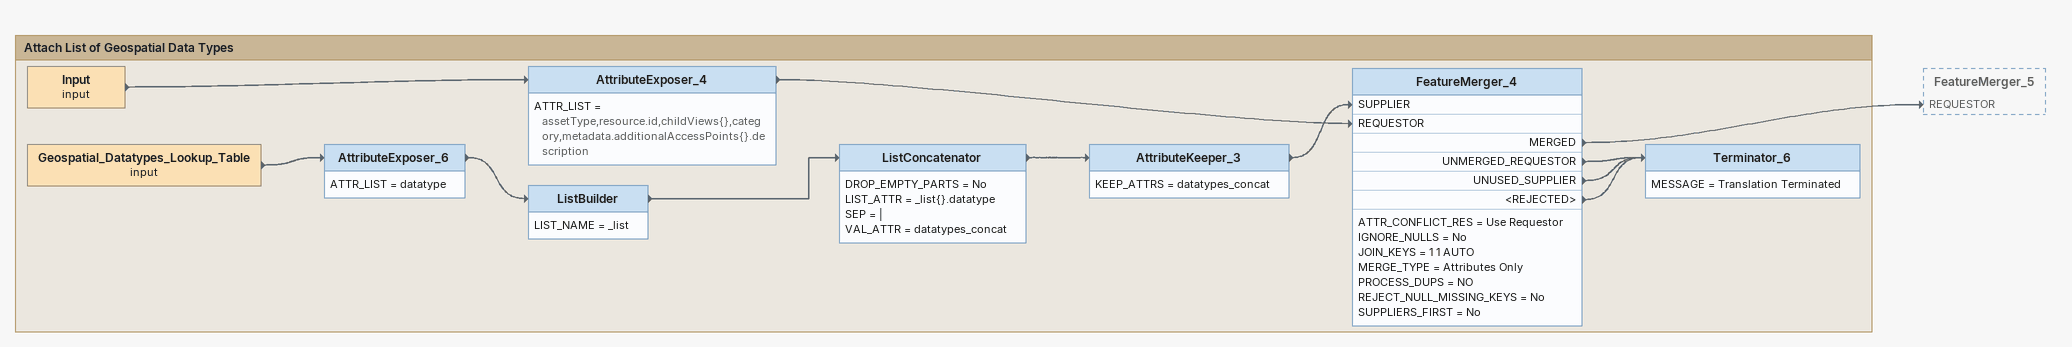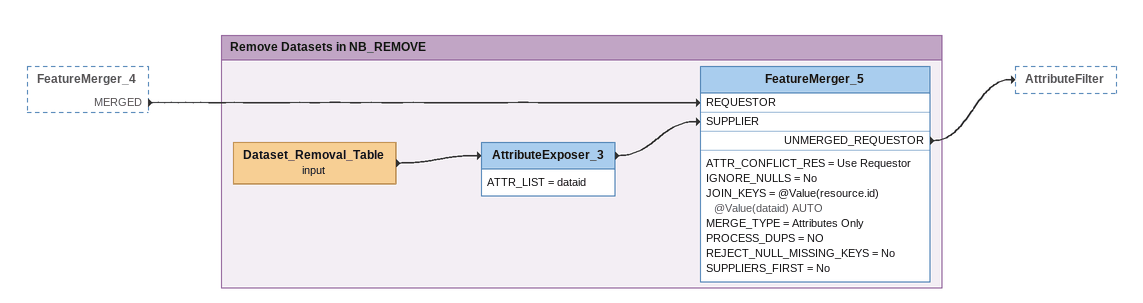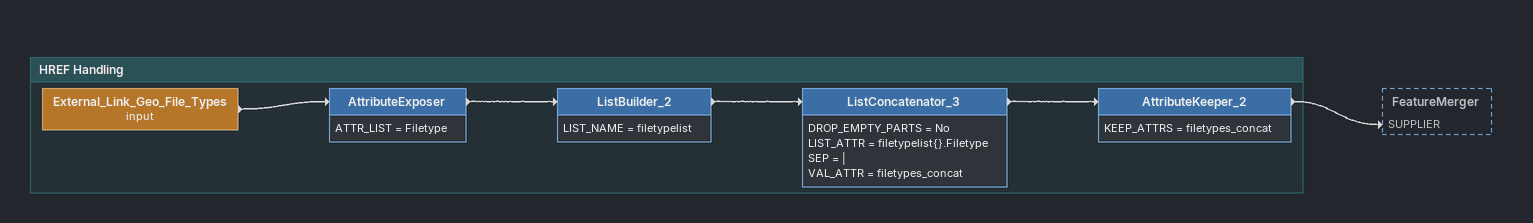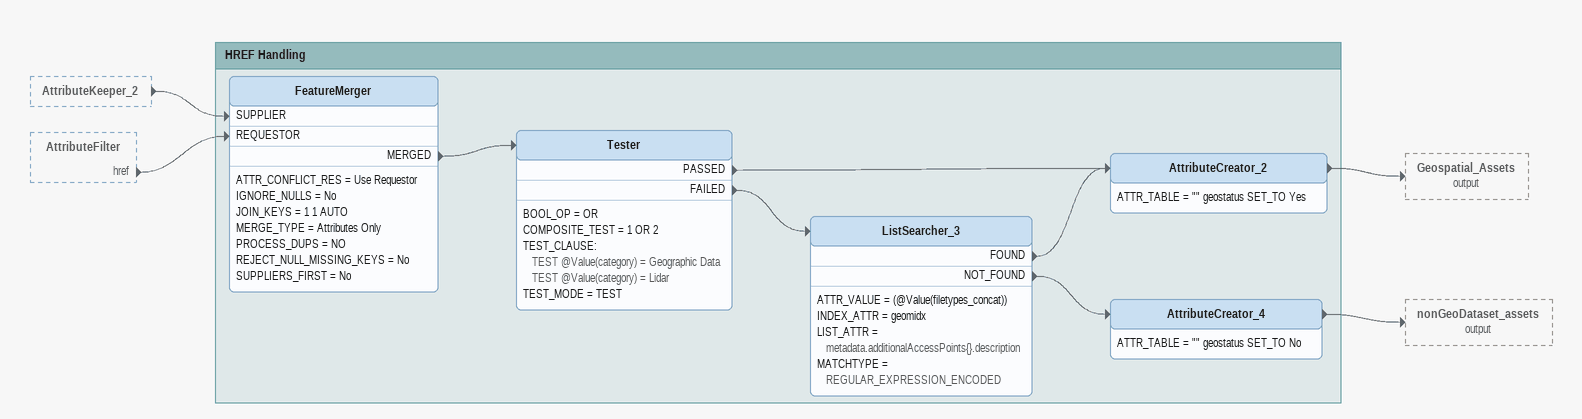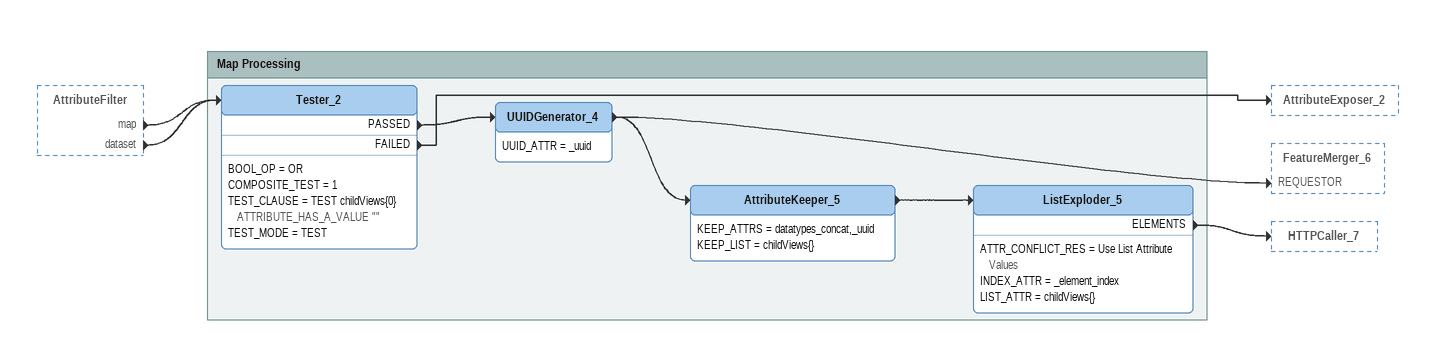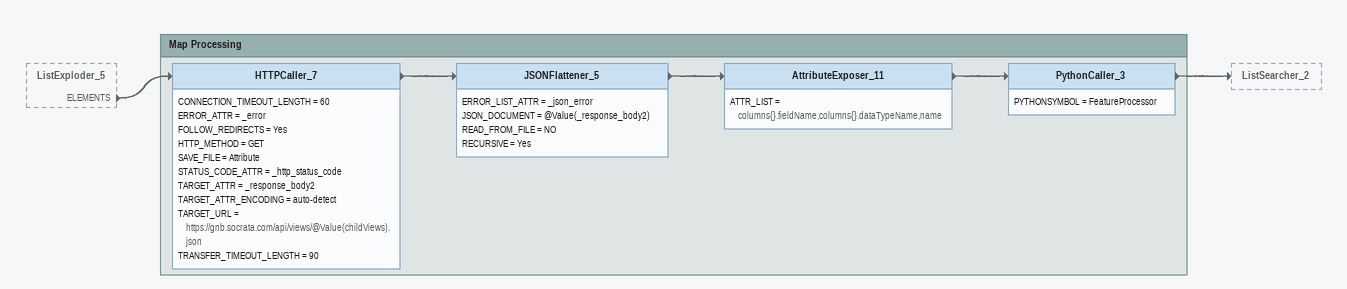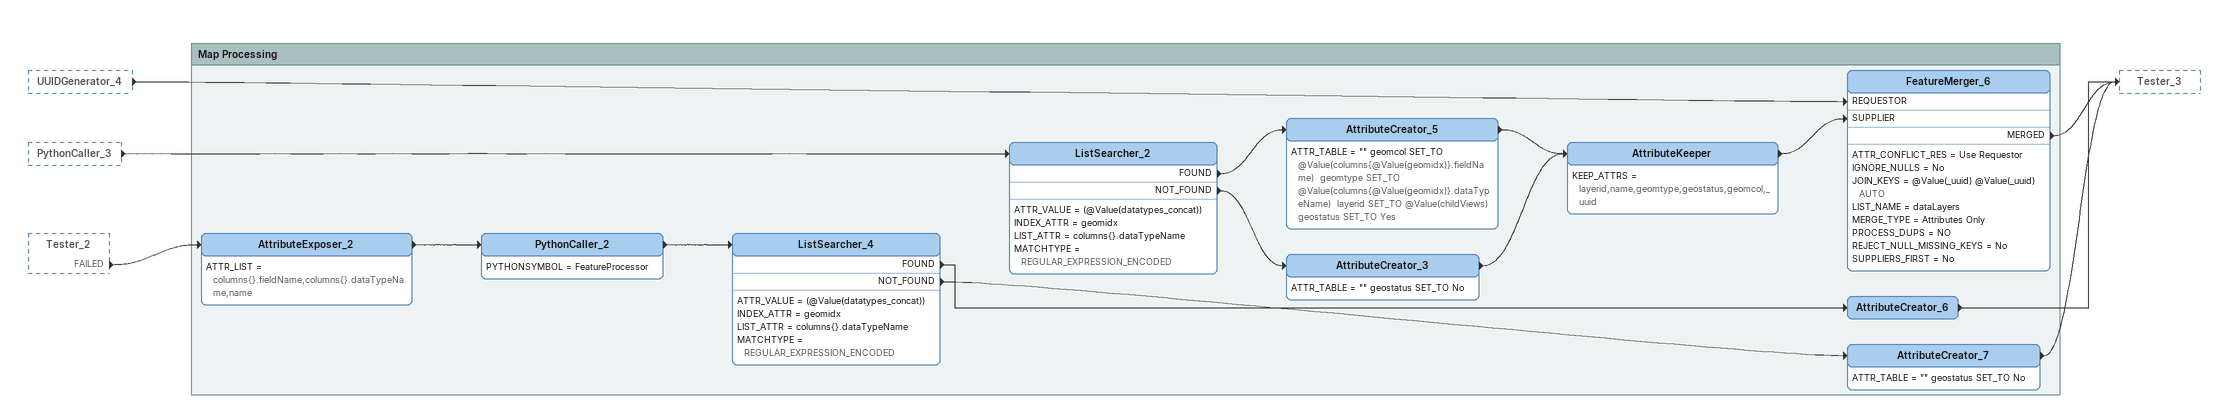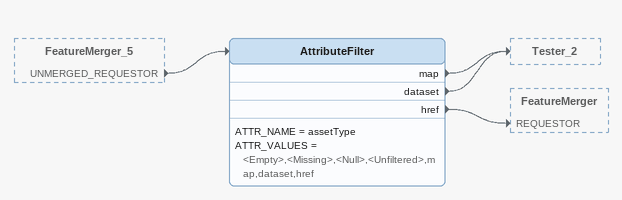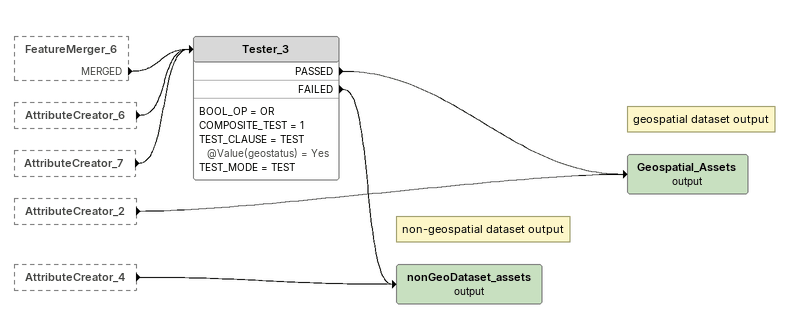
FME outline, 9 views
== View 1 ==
Bookmark: Attach List of Geospatial Data Types
Geospatial_Datatypes_Lookup_Table (input)
    -> AttributeExposer_6
AttributeExposer_6
    ATTR_LIST = datatype
    -> ListBuilder
ListBuilder
    LIST_NAME = _list
    -> ListConcatenator
ListConcatenator
    DROP_EMPTY_PARTS = No
    LIST_ATTR = _list{}.datatype
    SEP = |
    VAL_ATTR = datatypes_concat
    -> AttributeKeeper_3
AttributeKeeper_3
    KEEP_ATTRS = datatypes_concat
    -> FeatureMerger_4 [SUPPLIER]
Input (input)
    -> AttributeExposer_4
AttributeExposer_4
    ATTR_LIST = assetType,resource.id,childViews{},category,metadata.additionalAccessPoints{}.description
    -> FeatureMerger_4 [REQUESTOR]
FeatureMerger_4
    ATTR_CONFLICT_RES = Use Requestor
    IGNORE_NULLS = No
    JOIN_KEYS = 1 1 AUTO
    MERGE_TYPE = Attributes Only
    PROCESS_DUPS = NO
    REJECT_NULL_MISSING_KEYS = No
    SUPPLIERS_FIRST = No
    MERGED -> FeatureMerger_5 [REQUESTOR]
    UNMERGED_REQUESTOR -> Terminator_6
    UNUSED_SUPPLIER -> Terminator_6
    <REJECTED> -> Terminator_6
Terminator_6
    MESSAGE = Translation Terminated

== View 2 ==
FeatureMerger_4 [outside]
    MERGED -> FeatureMerger_5 [REQUESTOR]

Bookmark: Remove Datasets in NB_REMOVE
Dataset_Removal_Table (input)
    -> AttributeExposer_3
AttributeExposer_3
    ATTR_LIST = dataid
    -> FeatureMerger_5 [SUPPLIER]
FeatureMerger_5
    ATTR_CONFLICT_RES = Use Requestor
    IGNORE_NULLS = No
    JOIN_KEYS = @Value(resource.id) @Value(dataid) AUTO
    MERGE_TYPE = Attributes Only
    PROCESS_DUPS = NO
    REJECT_NULL_MISSING_KEYS = No
    SUPPLIERS_FIRST = No
    UNMERGED_REQUESTOR -> AttributeFilter

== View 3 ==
Bookmark: HREF Handling
External_Link_Geo_File_Types (input)
    -> AttributeExposer
AttributeExposer
    ATTR_LIST = Filetype
    -> ListBuilder_2
ListBuilder_2
    LIST_NAME = filetypelist
    -> ListConcatenator_3
ListConcatenator_3
    DROP_EMPTY_PARTS = No
    LIST_ATTR = filetypelist{}.Filetype
    SEP = |
    VAL_ATTR = filetypes_concat
    -> AttributeKeeper_2
AttributeKeeper_2
    KEEP_ATTRS = filetypes_concat
    -> FeatureMerger [SUPPLIER]

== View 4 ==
AttributeKeeper_2 [outside]
    -> FeatureMerger [SUPPLIER]
AttributeFilter [outside]
    href -> FeatureMerger [REQUESTOR]

Bookmark: HREF Handling
FeatureMerger
    ATTR_CONFLICT_RES = Use Requestor
    IGNORE_NULLS = No
    JOIN_KEYS = 1 1 AUTO
    MERGE_TYPE = Attributes Only
    PROCESS_DUPS = NO
    REJECT_NULL_MISSING_KEYS = No
    SUPPLIERS_FIRST = No
    MERGED -> Tester
Tester
    BOOL_OP = OR
    COMPOSITE_TEST = 1 OR 2
    TEST_CLAUSE:
      TEST @Value(category) = Geographic Data
      TEST @Value(category) = Lidar
    TEST_MODE = TEST
    PASSED -> AttributeCreator_2
    FAILED -> ListSearcher_3
ListSearcher_3
    ATTR_VALUE = (@Value(filetypes_concat))
    INDEX_ATTR = geomidx
    LIST_ATTR = metadata.additionalAccessPoints{}.description
    MATCHTYPE = REGULAR_EXPRESSION_ENCODED
    FOUND -> AttributeCreator_2
    NOT_FOUND -> AttributeCreator_4
AttributeCreator_2
    ATTR_TABLE = "" geostatus SET_TO Yes
    -> Geospatial_Assets (output)
AttributeCreator_4
    ATTR_TABLE = "" geostatus SET_TO No
    -> nonGeoDataset_assets (output)

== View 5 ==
AttributeFilter [outside]
    map -> Tester_2
    dataset -> Tester_2

Bookmark: Map Processing
Tester_2
    BOOL_OP = OR
    COMPOSITE_TEST = 1
    TEST_CLAUSE = TEST childViews{0} ATTRIBUTE_HAS_A_VALUE ""
    TEST_MODE = TEST
    PASSED -> UUIDGenerator_4
    FAILED -> AttributeExposer_2
UUIDGenerator_4
    UUID_ATTR = _uuid
    -> AttributeKeeper_5
    -> FeatureMerger_6 [REQUESTOR]
AttributeKeeper_5
    KEEP_ATTRS = datatypes_concat,_uuid
    KEEP_LIST = childViews{}
    -> ListExploder_5
ListExploder_5
    ATTR_CONFLICT_RES = Use List Attribute Values
    INDEX_ATTR = _element_index
    LIST_ATTR = childViews{}
    ELEMENTS -> HTTPCaller_7

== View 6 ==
ListExploder_5 [outside]
    ELEMENTS -> HTTPCaller_7

Bookmark: Map Processing
HTTPCaller_7
    CONNECTION_TIMEOUT_LENGTH = 60
    ERROR_ATTR = _error
    FOLLOW_REDIRECTS = Yes
    HTTP_METHOD = GET
    SAVE_FILE = Attribute
    STATUS_CODE_ATTR = _http_status_code
    TARGET_ATTR = _response_body2
    TARGET_ATTR_ENCODING = auto-detect
    TARGET_URL = https://gnb.socrata.com/api/views/@Value(childViews).json
    TRANSFER_TIMEOUT_LENGTH = 90
    -> JSONFlattener_5
JSONFlattener_5
    ERROR_LIST_ATTR = _json_error
    JSON_DOCUMENT = @Value(_response_body2)
    READ_FROM_FILE = NO
    RECURSIVE = Yes
    -> AttributeExposer_11
AttributeExposer_11
    ATTR_LIST = columns{}.fieldName,columns{}.dataTypeName,name
    -> PythonCaller_3
PythonCaller_3
    PYTHONSYMBOL = FeatureProcessor
    -> ListSearcher_2

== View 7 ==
UUIDGenerator_4 [outside]
    -> FeatureMerger_6 [REQUESTOR]
PythonCaller_3 [outside]
    -> ListSearcher_2
Tester_2 [outside]
    FAILED -> AttributeExposer_2

Bookmark: Map Processing
ListSearcher_2
    ATTR_VALUE = (@Value(datatypes_concat))
    INDEX_ATTR = geomidx
    LIST_ATTR = columns{}.dataTypeName
    MATCHTYPE = REGULAR_EXPRESSION_ENCODED
    FOUND -> AttributeCreator_5
    NOT_FOUND -> AttributeCreator_3
AttributeCreator_5
    ATTR_TABLE = "" geomcol SET_TO @Value(columns{@Value(geomidx)}.fieldName)  geomtype SET_TO @Value(columns{@Value(geomidx)}.dataTypeName)  layerid SET_TO @Value(childViews)  geostatus SET_TO Yes
    -> AttributeKeeper
AttributeCreator_3
    ATTR_TABLE = "" geostatus SET_TO No
    -> AttributeKeeper
AttributeKeeper
    KEEP_ATTRS = layerid,name,geomtype,geostatus,geomcol,_uuid
    -> FeatureMerger_6 [SUPPLIER]
FeatureMerger_6
    ATTR_CONFLICT_RES = Use Requestor
    IGNORE_NULLS = No
    JOIN_KEYS = @Value(_uuid) @Value(_uuid) AUTO
    LIST_NAME = dataLayers
    MERGE_TYPE = Attributes Only
    PROCESS_DUPS = NO
    REJECT_NULL_MISSING_KEYS = No
    SUPPLIERS_FIRST = No
    MERGED -> Tester_3
AttributeExposer_2
    ATTR_LIST = columns{}.fieldName,columns{}.dataTypeName,name
    -> PythonCaller_2
PythonCaller_2
    PYTHONSYMBOL = FeatureProcessor
    -> ListSearcher_4
ListSearcher_4
    ATTR_VALUE = (@Value(datatypes_concat))
    INDEX_ATTR = geomidx
    LIST_ATTR = columns{}.dataTypeName
    MATCHTYPE = REGULAR_EXPRESSION_ENCODED
    FOUND -> AttributeCreator_6
    NOT_FOUND -> AttributeCreator_7
AttributeCreator_6
    -> Tester_3
AttributeCreator_7
    ATTR_TABLE = "" geostatus SET_TO No
    -> Tester_3

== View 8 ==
FeatureMerger_5 [outside]
    UNMERGED_REQUESTOR -> AttributeFilter
AttributeFilter
    ATTR_NAME = assetType
    ATTR_VALUES = <Empty>,<Missing>,<Null>,<Unfiltered>,map,dataset,href
    map -> Tester_2
    dataset -> Tester_2
    href -> FeatureMerger [REQUESTOR]

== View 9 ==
FeatureMerger_6 [outside]
    MERGED -> Tester_3
AttributeCreator_6 [outside]
    -> Tester_3
AttributeCreator_7 [outside]
    -> Tester_3
AttributeCreator_2 [outside]
    -> Geospatial_Assets (output)
AttributeCreator_4 [outside]
    -> nonGeoDataset_assets (output)
Tester_3
    BOOL_OP = OR
    COMPOSITE_TEST = 1
    TEST_CLAUSE = TEST @Value(geostatus) = Yes
    TEST_MODE = TEST
    PASSED -> Geospatial_Assets (output)
    FAILED -> nonGeoDataset_assets (output)
Note: geospatial dataset output
Geospatial_Assets (output)
Note: non-geospatial dataset output
nonGeoDataset_assets (output)
